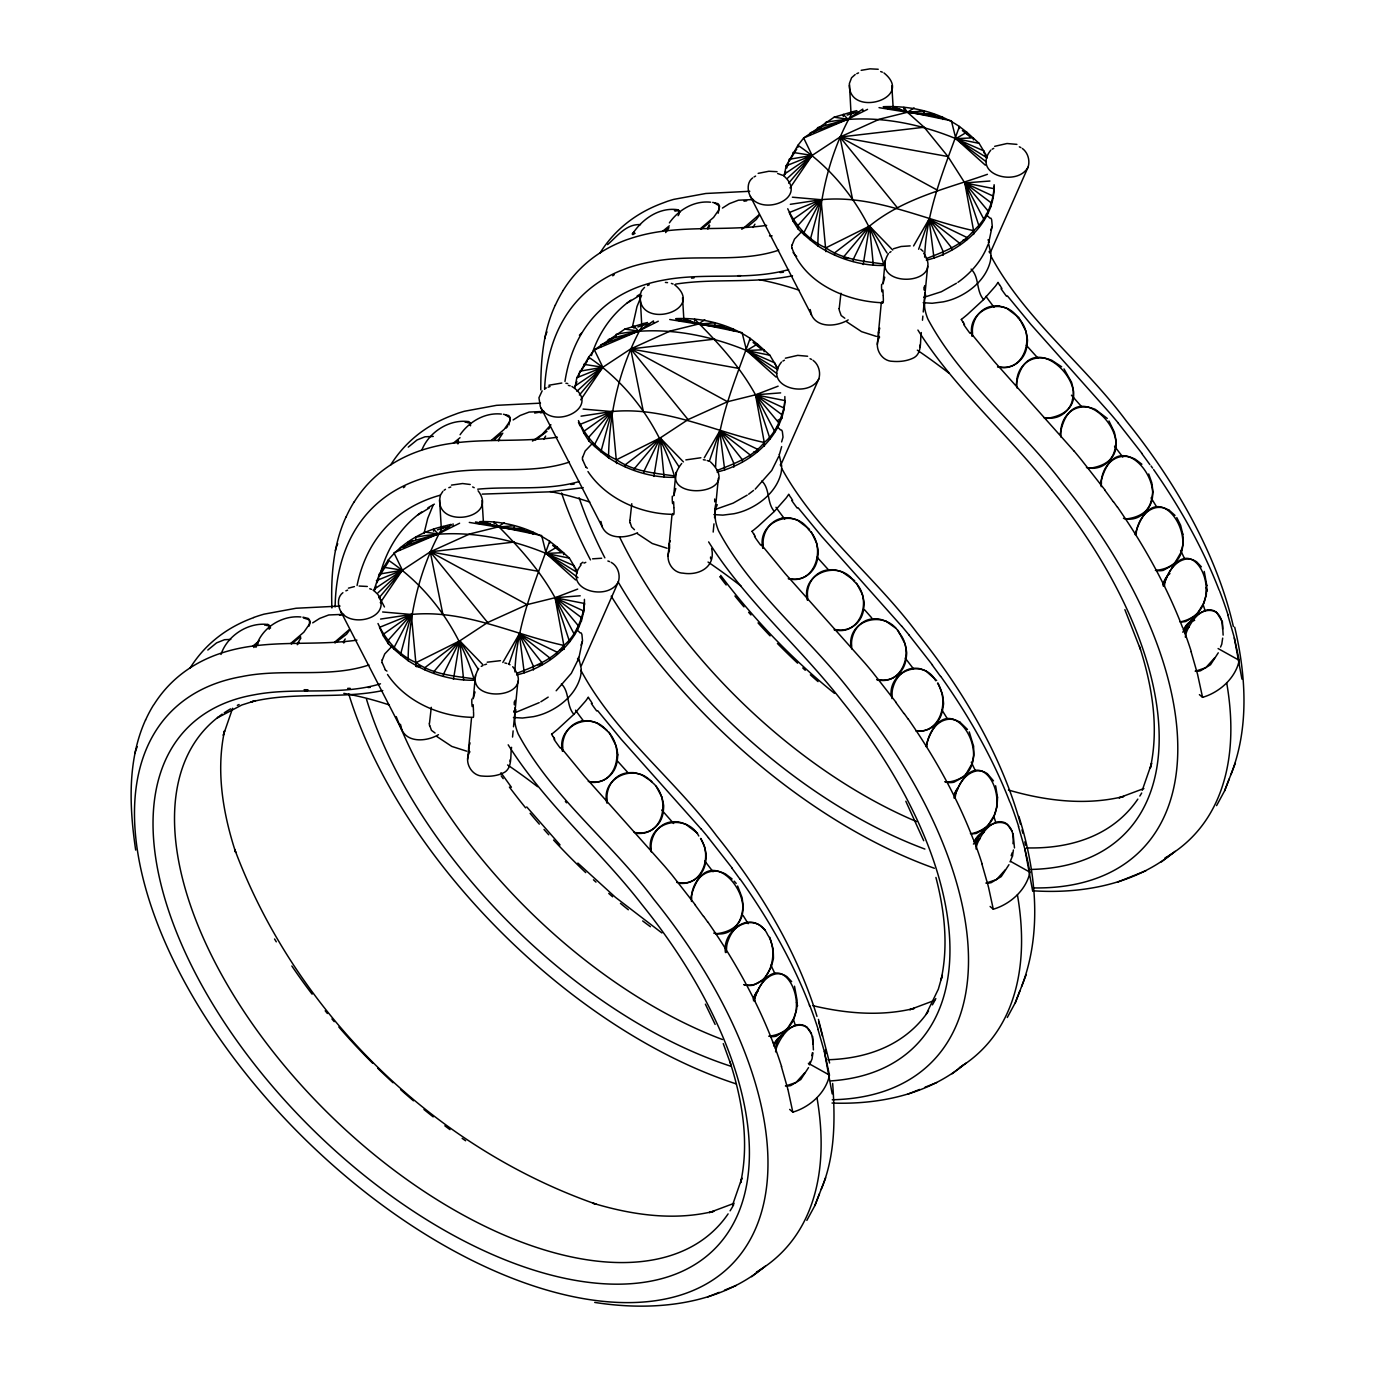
<?xml version="1.0" encoding="UTF-8"?>
<svg xmlns="http://www.w3.org/2000/svg" width="1375" height="1375" viewBox="0 0 1375 1375"><rect width="100%" height="100%" fill="white"/><g stroke="black" fill="none" stroke-linecap="round" stroke-linejoin="round"><path stroke-width="1.5" d="M515.109 707.661L514.68 712.834M715.55 504.745L715.172 509.781M924.842 292.892L924.464 297.928M540.788 389.83C540.719 361.195 543.022 331.478 555.277 305.147M997.511 797.294L995.62 785.778M1206.803 585.423L1204.225 571.433M441.255 527.519L439.605 499.933L440.395 495.172L442.87 491.339M511.569 747.312C510.039 755.683 512.961 769.038 502.769 773.197C496.53 775.964 489.483 776.703 482.711 776.084C471.144 775.947 463.547 761.303 469.872 751.816M478.672 668.439C457.583 704.859 540.048 700.545 512.72 666.703M641.712 324.603L640.114 295.333L641.472 290.881L644.531 287.358M711.631 548.522C715.825 567.153 698.964 575.781 683.169 573.169C672.1 572.945 664.778 559.848 669.487 550.172M681.708 463.478C650.77 502.339 747.553 497.647 710.445 461.88M850.987 112.75L849.406 83.463L851.589 77.739L855.198 74.525M921.302 332.544C919.772 340.897 922.694 354.252 912.502 358.411C906.262 361.178 899.216 361.917 892.444 361.316C880.877 361.161 873.28 346.517 879.605 337.03M888.405 253.653C867.505 288.664 946.98 287.048 923.622 253.103M1016.108 385.361C1028.603 310.131 1117.755 408.994 1046.031 418.481M451.052 524.373L443.128 526.453C420.252 566.259 409.028 612.889 408.117 658.659L408.134 660.688C427.316 673.286 450.845 680.659 473.945 680.247L473.928 678.82C459.886 631.245 429.55 587.864 388.197 560.106L379.38 574.08L374.395 589.067L374.413 591.095L377.936 594.516L384.467 606.959M647.539 322.506L643.586 323.538C620.692 363.344 609.469 409.973 608.558 455.744L608.592 457.772C627.756 470.37 651.286 477.744 674.386 477.331L674.369 475.905C660.327 428.33 629.991 384.948 588.655 357.191L576.83 377.712L574.853 388.18M856.831 110.636L852.861 111.667C829.984 151.473 818.761 198.103 817.85 243.873L817.867 245.902C837.048 258.5 860.578 265.891 883.678 265.478L883.661 264.034C869.619 216.459 839.283 173.078 797.93 145.32L786.122 165.842L784.145 176.327M650.375 849.183C647.298 821.27 686.366 812.522 698.792 836M850.816 646.267C847.756 618.355 886.806 609.606 899.233 633.084C914.667 650.358 902.739 686.383 876.717 679.68M1060.108 434.414C1074.202 358.359 1158.764 459.938 1088.502 468.411M631.778 503.714L629.939 520.334M473.258 698.741L475.458 675.331M467.62 759.223L471.505 718.111M512.548 737.052L513.133 730.881M513.511 726.773L517.911 681.192M668.061 556.308L671.945 515.195M675.916 472.416L673.698 495.825L675.761 488.538M713.178 532.073L713.969 523.858M877.353 344.438L881.238 303.342M885.191 260.562L882.991 283.972L884.744 277.2M922.47 320.22L922.866 316.095M923.244 311.988L927.644 266.423M714.553 517.688L718.352 478.277M431.286 707.317L429.498 723.25M1012.997 843.7C1016.383 810.03 979.309 820.806 975.941 845.677M514.92 671.945C516.244 626.072 534.48 583.688 549.673 541.286C529.306 527.777 504.247 520.798 479.738 521.606M715.602 466.933C717.028 421.781 735.281 380.136 750.131 338.37C728.578 323.898 701.92 317.556 676.036 318.605M924.653 257.177C925.977 211.303 944.212 168.919 959.406 126.5C937.286 111.53 909.82 105.566 883.248 106.7L951.38 120.794L955.866 138.669L985.325 165.172M473.309 698.053L475.011 691.969M516.605 674.953C551.048 666.823 585.698 637.381 584.409 599.345M717.045 472.037C751.438 463.908 786.087 434.552 784.85 396.55M926.338 260.184C960.18 252.106 994.28 223.713 994.142 186.433M840.933 293.236L839.231 308.481M424.789 669.763L424.772 667.734L459.766 640.87L487.627 622.514L527.089 604.639L555.07 597.73L584.409 603.47L583.43 612.906M625.247 466.847L625.212 464.819L660.206 437.955L688.067 419.598L727.547 401.723L755.511 394.814L784.85 400.555L783.87 409.991M581.092 632.861L581.642 633.892A21.57 14.025 -3.6 0 1 581.934 634.597L582.502 640.716L579.064 657.061M990.825 218.075L991.375 219.106A21.57 14.025 -3.6 0 1 991.667 219.828L992.234 225.947L988.797 242.292M690.68 898.545C708.555 821.373 782.255 926.939 715.481 933.831M891.12 695.63C888.766 670.811 923.433 657.731 935.67 680.745M1100.412 483.777C1118.287 406.605 1191.987 512.17 1125.214 519.062M145.544 719.933C127.222 760.409 129.353 807.245 135.678 850.077M345.984 517.017C332.922 545.273 330.894 577.311 331.891 607.956M382.319 659.931L384.742 653.916L392.184 646.113M582.759 457.016L585.183 451L592.625 443.214M792.052 245.145L794.475 239.147L801.917 231.344M813.398 1049.881L812.642 1036.372M1223.131 635.112L1222.375 621.603L1216.583 612.408M469.081 747.055L468.669 751.455L469.511 751.111M669.539 544.139L669.591 548.505M878.814 332.286L878.402 336.669L879.244 336.342M424.016 533.534L427.711 518.409L433.073 505.364M632.311 327.336L637.003 306.539L641.592 295.367M482.986 664.812L459.766 640.87L453.458 679.319M683.427 461.897L660.206 437.955L653.898 476.42M987.422 174.316C946.877 188.667 903.719 198.052 869.498 226.102L863.191 264.55M582.381 641.42L581.023 645.133M992.114 226.634L990.756 230.347M811.783 1055.656L812.436 1052.683M469.477 745.061L470.027 742.844M669.934 542.145L670.278 540.684M879.209 330.275L879.759 328.075M925.822 746.505C948.441 668.972 1008.373 776.359 946.103 782.306M1135.114 534.652C1157.733 457.119 1217.666 564.506 1155.395 570.436M1072.517 399.712C1070.678 408.444 1063.58 415.869 1054.762 417.691A24.2 18.958 -51.6 0 1 1046.805 417.966A24.2 21.656 -35.6 0 1 1043.848 417.639M821.184 1189.392C835.295 1156.1 835.244 1118.906 832.648 1083.448M1021.625 986.477C1042.559 932.198 1035.977 870.891 1018.892 816.475M1230.917 774.606C1249.325 727.908 1246.059 675.177 1234.681 627.155M741.503 915.561C739.252 924.017 732.6 931.769 723.748 933.539A24.2 15.847 -44.3 0 1 716.478 933.608M494.227 524.133L494.192 522.105C517.017 544.895 539.309 569.044 555.07 597.73L583.413 610.861C580.061 623.837 574.458 636.745 563.853 645.408C513.098 634.459 464.63 609.211 411.331 614.47L400.778 653.538L400.795 654.964L408.134 660.688M694.667 321.217L694.65 319.189C717.475 341.98 739.75 366.128 755.511 394.814L783.853 407.945C780.519 420.922 774.898 433.83 764.294 442.492C713.539 431.544 665.07 406.295 611.789 411.555L601.219 450.622L601.236 452.048L608.592 457.772M994.125 184.697C993.902 201.816 986.648 219.33 973.586 230.639C922.831 219.673 874.363 194.442 821.064 199.702L810.511 238.752L810.528 240.195L817.867 245.902M779.505 454.145L781.653 446.617M374.911 589.428L375.925 586.094M575.867 384.845L576.864 381.511M784.644 174.659L785.658 171.325M581.333 665.723L618.372 581.831C620.589 574.819 617.822 565.984 611.17 562.358M780.931 464.716L818.812 378.916C820.875 372.419 818.641 364.427 813.055 360.336M990.223 252.863L1028.105 167.062C1030.167 160.548 1027.933 152.556 1022.347 148.483M498.162 440.206L502.82 433.142M707.455 228.336L709.294 224.916M220.98 654.466C227.098 635.731 248.239 621.912 268.022 624.525L269.002 625.092A24.2 4.091 3.9 0 1 269.517 626.708M422.022 449.642C429.12 432.077 449.247 418.997 468.48 421.609L469.442 422.177A24.2 4.091 3.9 0 1 469.958 423.792M753.483 1000.845C781.395 923.845 825.842 1030.442 768.728 1036.217M953.923 797.93C980.392 723.233 1025.733 821.855 971.558 833.628M1163.216 586.059C1189.684 511.362 1235.025 610.002 1180.85 621.758M309.083 626.072L310.269 622.308L309.341 619.85L303.428 617.891M508.905 425.064L510.314 417.966L505.45 414.923M718.197 213.211L719.606 206.113L714.742 203.053M809.153 1064.577L810.133 1061.637M793.77 1018.291L786.448 1030.288L776.016 1036.269A24.2 10.381 -35.4 0 1 769.983 1036.441M1203.503 603.522L1196.181 615.502L1185.748 621.483A24.2 10.381 -35.4 0 1 1179.716 621.655M255.939 647.367C260.975 628.272 281.394 615.089 300.919 616.98M343.286 642.245L345.211 638.98M543.727 439.347L545.652 436.064M665.672 232.598L668.989 227.666M753.019 227.477L754.944 224.194M508.922 664.039L519.303 633.944L557.288 652.283L557.322 654.328M709.363 461.123L719.744 431.028L757.745 449.367L757.763 451.412L753.552 452.134M918.655 249.253L929.036 219.158L967.02 237.514L967.055 239.542L962.844 240.264M377.025 582.759L378.812 577.775M578.652 376.527L579.837 371.181L602.834 367.28L630.695 348.923L670.175 331.048L698.139 324.139L714.742 322.816L714.759 324.844M786.758 167.991L788.545 163.006M1011.175 855.645L1012.223 852.741M716.409 506.877L717.252 504.677M808.534 1067.602L800.783 1079.513L790.78 1085.562A24.2 7.391 -31.1 0 1 785.417 1085.958M1008.975 864.686L1001.223 876.597L991.22 882.647A24.2 7.391 -31.1 0 1 985.858 883.042M1218.267 652.816L1210.516 664.744L1200.513 670.777A24.2 7.391 -31.1 0 1 1195.15 671.172M806.85 1220.398L814.877 1205.583L819.431 1193.809M1007.291 1017.483L1015.317 1002.684L1019.872 990.894M1216.583 805.63L1224.609 790.814L1229.164 779.023M814.877 1205.583L825.653 1177.808M1015.317 1002.684L1026.111 974.892M1224.609 790.814L1235.386 763.022M232.616 708.28L223.283 735.367L224.555 730.778C215.823 771.323 223.008 813.433 235.658 852.345L234.661 849.269C295.35 1011.794 432.197 1146.802 596.045 1204.173L592.917 1203.194C631.847 1214.933 673.887 1221.12 713.917 1211.272L709.328 1212.595L734.13 1203.297M775.483 1048.592C778.577 1026.214 812.763 1011.759 812.848 1043.866M1185.216 633.806C1188.309 611.428 1222.495 596.973 1222.581 629.097M732.514 1205.102L741.916 1178.048L740.644 1182.655C749.461 1142.161 742.345 1100.086 729.764 1061.191M1142.247 790.316L1151.648 763.262L1150.377 767.869C1159.194 727.392 1152.078 685.3 1139.497 646.405M709.706 225.655L707.867 229.058M578.222 659.484L571.312 673.337L556.17 690.766M778.663 456.569L771.753 470.422L755.184 489.173M987.955 244.698C982.231 260.012 971.162 272.938 957.928 282.339M457.909 443.919L458.786 441.908M618.372 581.831C607.595 602.267 561.55 589.394 581.041 564.936M818.812 378.916C808.036 399.352 762.008 386.478 781.498 362.037M1028.105 167.062C1017.328 187.481 971.3 174.608 990.773 150.167M478.448 669.505L459.766 640.87L443.506 674.214L443.523 676.242M678.889 466.606L660.206 437.955L643.947 471.298L643.981 473.327M892.719 250.027L869.498 226.102L853.239 259.428L853.256 261.456M781.636 441.925L783.011 437.113L782.375 431.681A21.57 14.025 -3.6 0 0 782.1 430.977L781.55 429.945M382.645 611.978L411.331 614.47L394.178 647.316L394.213 649.344L400.795 654.964M583.086 409.062L611.789 411.555L594.636 444.4L594.653 446.428L601.236 452.048M792.378 197.209L821.064 199.702L803.911 232.547L803.945 234.575L810.528 240.195M437.405 529.873L443.145 527.897L443.128 526.453C421.919 531.128 401.913 543.331 388.197 560.106L388.231 562.134L379.414 576.125L379.38 574.08L402.394 570.195L430.255 551.839L469.717 533.964L497.698 527.055L514.302 525.731L514.319 527.759M580.834 371.336L587.452 360.852M796.744 148.981L789.147 161.339L789.112 159.311L812.127 155.427L839.988 137.053L879.45 119.178L907.431 112.269L924.034 110.945L924.052 112.991M926.234 1014.097L938.334 989.175L942.356 975.133L941.084 979.739C948.527 945.897 944.573 910.68 935.928 877.456M502.82 662.492L519.303 633.944L549.983 658.075L550 659.519M704.292 457.789L719.744 431.028L750.423 455.159L750.441 456.603M913.584 245.936L929.036 219.158L959.716 243.306L959.733 244.733M190.059 668.095L190.386 667.562A412.861 220.447 44.6 0 1 253.705 617.598M390.517 465.18L390.844 464.647A412.861 220.447 44.6 0 1 454.145 414.683L458.013 413.222A407.997 217.989 44.7 0 1 464.475 411.245L496.547 405.333L540.495 403.15M563.183 290.383L563.509 289.85A412.861 220.464 44.7 0 1 626.708 239.748L630.678 238.425A407.997 217.8 44.6 0 1 637.158 236.448C679.336 224.366 723.731 231.55 766.648 225.363M599.792 253.309L600.136 252.794A412.861 220.447 44.6 0 1 663.438 202.812L667.305 201.352A407.997 217.989 44.7 0 1 673.767 199.375L705.839 193.48L749.788 191.297M354.217 501.72L353.891 502.253A413.806 220.877 44.8 0 0 346.053 517.069M804.925 1072.62L796.073 1082.486L786.242 1085.82M1005.383 869.722L996.514 879.57L986.683 882.905M1214.658 657.852L1205.806 667.7L1195.975 671.052M550.945 424.789L542.369 434.139L535.03 439.347A24.2 21.639 -27.5 0 1 532.452 441.066M380.273 602.714L402.394 570.195L393.938 552.784L438.161 533.981L459.611 523.222M580.714 399.798L602.834 367.28L594.378 349.869L624.869 329.089L643.586 323.538L643.586 324.981L637.845 326.958M790.006 187.928L812.127 155.427L803.67 137.998L834.144 117.219L852.861 111.667L852.878 113.111L847.138 115.105M470.525 425.803L470.405 423.242L467.002 422.555M632.534 233.939C642.091 219.072 659.364 206.989 677.755 209.739L678.734 210.323A24.2 4.091 3.9 0 1 679.25 211.922A24.2 9.986 3.7 0 1 678.081 215.686M298.134 643.844L299.114 642.503M498.575 440.928L499.555 439.587M349.559 630.128L346.534 634.27L335.019 642.984M548.539 429.172L550.017 427.212M759.292 215.342L756.284 219.484L747.484 226.823M300.919 638L297.722 643.122A24.2 1.942 -67.6 0 0 297.292 644.72M460.092 434.741C469.305 421.575 484.945 412.311 501.359 414.064M669.384 222.87C678.58 209.722 694.238 200.441 710.652 202.211M343.75 642.984L344.798 641.712M463.616 679.869L459.766 640.87L433.933 671.602L433.933 673.045M664.073 476.953L660.206 437.955L634.373 468.686L634.391 470.13M887.013 252.948L869.498 226.102L843.666 256.833L843.683 258.259L847.722 257.727M506.223 428.072L507.616 426.422M378.933 597.936L402.394 570.195L383.333 567.222L383.35 568.666M579.373 395.02L602.834 367.28L583.773 364.306L583.791 365.75M788.666 183.167L812.127 155.427L793.066 152.453L793.083 153.88M542.145 390.861L538.948 397.753L540.341 406.708L602.25 526.9C608.162 540.152 626.708 538.106 637.502 532.727M420.337 666.531L416.178 666.445L411.331 614.47L388.403 640.062L388.438 643.878L394.213 649.344M616.619 463.53L611.789 411.555L588.844 437.147L588.878 440.962L594.653 446.428M825.911 251.659L821.064 199.702L798.136 225.294L798.17 229.092L803.945 234.575M632.191 233.991L633.944 232.031M253.756 647.505L257.95 643.173M349.267 629.612L334.589 642.263M759 214.827L744.322 227.477A24.2 21.639 -27.5 0 1 741.744 229.213M256.592 645.459L257.864 644.102M457.033 442.561L458.322 441.186M789.663 1109.402L792.825 1112.134A56.753 45.65 13.5 0 0 801.436 1108.783C813.003 1103.059 823.006 1093.469 827.716 1081.3A56.203 45.22 13.5 0 0 829.434 1075.078L824.605 1052.614M990.103 906.486L993.283 909.219A56.753 45.65 13.5 0 0 1001.894 905.867C1013.444 900.161 1023.447 890.553 1028.156 878.402A56.203 45.22 13.5 0 0 1029.875 872.163L1028.277 863.827M1199.395 694.633L1202.558 697.348A56.753 45.65 13.5 0 0 1211.169 694.014C1222.736 688.291 1232.739 678.683 1237.448 666.531A56.203 45.22 13.5 0 0 1239.167 660.292L1234.337 637.845M577.689 589.084L555.07 597.73L563.853 645.408C551.994 660.241 533.586 666.652 516.587 673.406M778.13 386.169L755.511 394.814L764.294 442.492C752.434 457.325 734.044 463.753 717.028 470.491M903.959 109.364L903.925 107.336L907.431 112.269L924.172 127.239L947.942 156.527L964.803 182.944L973.586 230.639C961.727 245.455 943.319 251.883 926.32 258.62M551.667 734.181A57.75 12.788 -37.1 0 0 557.786 729.18L573.856 714.364L585.664 700.958A57.75 12.788 -37.1 0 0 588.294 697.125A84.528 46.595 44.1 0 0 589.703 699.583L590.477 700.545A98.45 53.333 44.4 0 0 592.178 703.312M752.125 531.266A57.75 12.788 -37.1 0 0 758.227 526.264L774.314 511.448L786.122 498.042A57.75 12.788 -37.1 0 0 788.734 494.209A84.528 46.595 44.1 0 0 790.144 496.667L790.917 497.63A98.45 53.333 44.4 0 0 792.636 500.397M961.4 319.413A57.75 12.788 -37.1 0 0 967.519 314.411L983.589 299.578L995.397 286.189A57.75 12.788 -37.1 0 0 998.027 282.339A84.528 46.595 44.1 0 0 999.436 284.814M259.566 640.63L252.742 646.181M460.006 437.714L453.183 443.266M669.298 225.844L662.475 231.395M579.391 335.225L581.436 333.163M494.502 439.656L501.05 433.744M665.569 230.45L667.683 228.387M456.277 442.32L458.391 440.258M607.63 244.595C617.169 236.294 626.416 223.644 640.492 224.658M787.703 178.028L812.127 155.427L786.122 165.842M576.898 391.308L602.834 367.28L576.83 377.712M377.97 592.814L402.394 570.195L376.389 580.611M700.614 228.525L713.573 217.422L718.369 210.564A24.2 11.619 11.1 0 0 719.125 206.164A24.2 5.912 9.6 0 0 717.991 203.689L712.697 202.383M491.322 440.395L504.281 429.275L509.077 422.417A24.2 11.619 11.1 0 0 509.85 418.017A24.2 5.912 9.6 0 0 508.698 415.542L503.405 414.253M290.881 643.311L303.841 632.191L308.636 625.333A24.2 11.619 11.1 0 0 309.392 620.933A24.2 5.912 9.6 0 0 308.258 618.458L302.964 617.169M752.641 177.925C746.866 182.205 747.364 190.644 750.372 196.436L811.542 315.047C817.781 328.642 837.478 326.459 848.186 319.894M342.908 592.694C337.133 596.991 337.631 605.43 340.639 611.222L401.809 729.816C408.048 743.428 427.745 741.228 438.453 734.68M580.353 564.18L582.88 562.203M408.255 447.116L417.037 439.966L424.978 436.786L433.28 436.425M207.814 650.031L216.597 642.864L224.537 639.702L230.759 639.427M710.342 221.873L701.078 229.247M300.609 636.659L291.345 644.033M1182.706 632.173L1189.272 626.897M973.414 844.044L979.98 838.767M813.192 132.584L822.37 126.311M603.9 344.438L613.078 338.181M403.442 547.353L412.638 541.097M222.148 714.089L217.388 717.853L241.811 704.997L255.63 700.614L251.023 701.938C294.216 691.127 339.384 699.634 382.766 690.559M1032.848 890.777C1081.627 894.025 1133.584 884.623 1172.445 853.359M832.03 1103.042C878.092 1104.744 926.733 1094.895 963.153 1065.23M594.705 1302.417C651.956 1311.389 716.1 1305.734 762.712 1268.145M1161.377 861.936L1175.109 851.348M952.102 1073.806L965.834 1063.219M751.644 1276.705L765.377 1266.134M873.348 265.083L869.498 226.102L834.505 252.948L834.522 254.994M748.636 494.192L753.552 490.428M546.992 431.355L535.459 440.069M790.316 204.308L821.064 199.702L793.237 219.381L793.255 221.409L798.17 229.092M581.041 416.161L611.789 411.555L583.945 431.252L583.98 433.28L588.878 440.962M380.583 619.077L411.331 614.47L383.505 634.167L383.522 636.195L388.438 643.878M444.073 490.273L445.466 489.311M889.608 252.588L891 251.625M797.964 147.348L797.93 145.32L803.67 137.998L847.894 119.213L862.778 109.089L862.795 111.117M588.672 359.219L588.655 357.191L594.378 349.869L638.602 331.083L653.486 320.942L653.503 322.97M400.52 549.673L400.503 547.645L438.161 533.981L451.395 524.992M784.128 174.298L812.127 155.427M574.836 386.152L602.834 367.28M374.395 589.067L402.394 570.195M879.02 107.645L907.431 112.269L914.1 107.903M669.728 319.498L698.139 324.139L704.808 319.773M469.288 522.414L497.698 527.055L504.367 522.672M722.425 208.072L729.42 203.638L738.444 200.2L753.414 199.547M513.15 419.942L520.145 415.491L529.152 412.07L544.122 411.417L534.686 413.05M312.692 622.858L319.688 618.406L328.711 614.969L343.681 614.333M956.45 283.267L941.359 291.741L923.88 297.361M747.175 495.137L733.15 503.13L714.759 509.627M540.839 701.8L548.195 697.108M627.12 303.067L638.773 295.986M417.828 514.938L429.481 507.856M632.792 234.661L635.112 233.286M825.567 124.455L825.55 122.427C869.378 113.816 914.959 121.859 955.866 138.669L966.763 132.206L979.12 143.344L987.027 156.544M616.292 336.325L616.258 334.297C660.086 325.669 705.667 333.73 746.573 350.539L757.47 344.077L769.828 355.214L777.734 368.414M415.834 539.241L415.817 537.212C459.645 528.584 505.227 536.645 546.133 553.455L557.03 546.992L569.387 558.13L577.277 571.312M754.033 176.945L755.614 176.086M544.741 388.816L546.322 387.939M992.166 149.205L993.747 148.328M782.873 361.058L784.455 360.198M481.25 666.394L482.831 665.534M539.206 702.642L514.525 712.903L513.683 710.961M810.253 134.905L810.236 132.877L847.894 119.213L867.556 109.347M600.978 346.758L600.944 344.73L638.602 331.083L658.281 321.2M787.737 208.742C795.42 225.431 808.741 240.505 825.859 247.844L869.498 226.102M578.445 420.613C586.128 437.284 599.448 452.358 616.584 459.714L660.206 437.955M378.005 623.528C385.688 640.2 399.008 655.273 416.127 662.63L459.766 640.87M778.68 250.198C737.842 263.811 693.464 253.172 651.595 261.817A393.594 210.203 44.6 0 0 544.586 389.28M569.405 462.069C528.55 475.647 484.172 465.025 442.303 473.67A393.594 210.203 44.6 0 0 335.122 606.925M368.947 664.984C328.109 678.545 283.714 667.923 241.863 676.586A393.594 210.203 44.6 0 0 224.813 1045.859A393.594 210.203 44.6 0 0 683.822 1294.03A393.594 210.203 44.6 0 0 653.778 899.319C611.325 842.136 551.994 797.173 518.134 733.837A53.041 28.325 44.6 0 1 514.852 721.875L514.748 714.845A12.22 4.348 -65.8 0 1 515.969 709.792M1143.862 788.528L1119.061 797.809L1123.65 796.486C1085.631 805.802 1045.602 800.852 1008.442 790.023M934.57 1000.381L909.769 1009.68L914.358 1008.356C880.945 1016.641 845.831 1013.512 812.659 1005.623M856.78 73.666L858.55 72.892M647.488 285.519L649.258 284.762M994.658 146.334L1007.016 143.516L1016.916 144.375M893.492 248.755L901.123 246.486L910.181 245.884M785.366 358.205L797.723 355.369L807.623 356.245M345.864 590.855L347.634 590.098M584.014 563.114L585.784 562.341M777.975 420.148L781.877 418.481L781.842 414.666L755.511 394.814L780.639 392.872M821.064 199.702L789.25 212.575L793.255 221.409M611.789 411.555L579.975 424.428L583.98 433.28M411.331 614.47L379.517 627.344L383.522 636.195M1117.394 882.2L1145.994 870.684M908.102 1094.07L919.634 1089.447M924.98 1087.247L936.719 1082.538M707.661 1296.969L719.177 1292.362M724.539 1290.162L736.261 1285.453M380.48 683.805C339.556 696.214 295.797 686.692 254.1 694.839A370.511 197.863 44.6 0 0 238.098 1042.491A370.511 197.863 44.6 0 0 670.192 1276.086A370.511 197.863 44.6 0 0 641.902 904.527C599.38 849.647 545.205 803.945 508.183 744.82M253.619 617.495L257.572 616.138A407.997 217.989 44.7 0 1 264.034 614.161L296.106 608.248L340.038 606.066M788.631 269.62C748.052 281.016 705.031 272.181 663.833 280.07A370.511 197.863 44.6 0 0 564.97 381.442M579.339 481.491C546.408 491.202 511.5 485.942 477.727 489.191M758.158 173.37L768.866 171.256L777.047 171.703M548.883 385.241L561.825 383.041M548.092 387.183L550.034 386.512M448.817 487.678L450.777 487.008M685.85 459.903L700.889 457.755M348.425 588.156L354.423 586.592M484.602 664.761L486.561 664.108M674.97 211.114L677.566 210.684L680.023 212.128M677.755 209.739L674.438 210.409M468.48 421.609L465.145 422.262M268.022 624.525L264.705 625.178M1008.648 366.833C1017.483 365.062 1024.444 357.517 1026.403 348.872A24.2 8.628 -89.7 0 0 1027.503 340.072A24.2 6.995 75.5 0 0 1025.905 331.169L1018.841 317.488L1006.964 308.498A24.2 9.591 30.7 0 0 999.161 306.075M843.305 116.428L843.288 114.4L847.894 119.213L817.558 127.669L817.575 129.095M634.03 328.298L634.013 326.253L638.602 331.083L608.266 339.522L608.283 340.966M433.572 531.197L433.555 529.169L438.161 533.981L407.825 542.438L407.842 543.881M861.163 70.331L870.048 68.836L878.23 69.266M451.43 485.117L462.55 483.536L470.216 484.481M487.214 662.2L500.448 660.67M781.722 518.306C772.819 520.042 766.081 527.673 763.967 536.267A24.2 21.931 -25.4 0 0 763.245 544.878M581.264 721.222C572.378 722.941 565.641 730.589 563.527 739.183A24.2 21.931 -25.4 0 0 562.788 747.794A24.2 23.598 -51.5 0 0 562.805 750.888M559.78 650.152L563.887 649.223L563.853 645.408M852.878 113.111L858.825 111.908M643.586 324.981L649.533 323.778M443.145 527.897L449.092 526.694M339.47 615.209L341.722 614.78M557.356 437.216C514.439 443.403 470.061 436.219 427.866 448.319A407.997 217.8 44.6 0 0 421.386 450.278L417.45 451.653A412.861 220.464 44.7 0 0 354.303 501.789M356.916 640.131C313.998 646.302 269.603 639.152 227.425 651.234A407.997 217.8 44.6 0 0 220.945 653.194L217.009 654.569A412.861 220.464 44.7 0 0 153.862 704.705L153.484 705.1A413.806 220.877 44.8 0 0 145.595 719.984M792.498 275.773C754.067 283.869 714.398 278.025 675.709 284.109M583.206 487.644L549.914 491.838L482.247 494.106M559.677 649.945L563.887 649.223M590.322 782.237C618.458 785.572 625.127 745.662 606.409 730.314C590.597 710.136 556.445 725.948 562.358 751.111M592.556 558.834L601.631 558.25M743.978 201.197L746.711 200.819M852.637 199.667L839.988 137.053L924.172 127.239M691.539 278.163L694.048 277.87M643.345 411.538L630.695 348.923L714.897 339.109M442.905 614.453L430.255 551.839L514.439 542.025M783.406 272.267L780.072 272.559M574.114 484.137L570.797 484.43M540.22 412.809L542.575 412.603M370.339 687.345L368.019 687.517M979.344 227.081L964.803 182.944L989.931 181.019M569.611 641.867L555.07 597.73L580.198 595.788M986.012 161.631L955.866 138.669L973.345 137.844L973.363 139.872M675.984 319.034L742.087 332.647L746.573 350.539L764.053 349.697L764.087 351.742M475.527 521.933L541.647 535.562L546.133 553.455L563.613 552.612L563.63 554.658M416.178 666.445L420.406 666.256M304.82 691.109L307.433 691.006M359.133 586.042L367.314 586.472M887.408 108.591L899.817 108.969M678.133 320.444L690.542 320.822M477.675 523.359L490.084 523.738M350.144 688.325L347.634 688.377M769.519 235.933L772.114 235.881M537.848 664.847L542.008 664.761L541.973 662.733L519.303 633.944L524.253 672.788M737.894 275.688L740.506 275.653M266.561 625.47L269.534 625.797L270.548 628.031M636.298 833.267C664.641 836.619 671.344 796.572 651.492 781.842C635.302 762.523 600.548 777.425 606.856 802.983M678.769 883.197C702.488 886.531 712.645 855.594 700.528 838.578M893.63 108.367L893.612 106.923L907.431 112.269L933.608 114.142L933.625 115.569L939.125 117.906M684.338 320.22L684.32 318.794L698.139 324.139L724.333 325.995L724.333 327.439L729.833 329.759M483.897 523.136L483.88 521.709L497.698 527.055L523.875 528.911L523.892 530.355L529.392 532.675M915.922 730.933C940.723 734.078 949.558 700.494 937.527 683.22M883.214 295.952C883.214 298.203 883.678 300.558 883.025 302.758C847.309 301.727 804.891 283.8 791.914 247.913M673.939 508.097C673.973 510.159 674.266 512.273 673.853 514.319C641.747 514.405 606.513 499.297 587.967 471.556M473.516 711.545C473.533 713.47 473.825 715.447 473.378 717.337C441.083 717.08 406.123 702.298 387.527 674.472M665.414 282.442L667.545 282.631M883.661 264.034C863.878 261.284 842.755 259.703 825.859 247.844M674.369 475.905C654.586 473.155 633.48 471.573 616.584 459.714M473.928 678.82C454.145 676.07 433.022 674.489 416.127 662.63M907.431 112.269L942.752 117.425L942.786 119.453M834.144 117.219L847.894 119.213M698.139 324.139L733.477 329.295L733.494 331.323M624.869 329.089L638.602 331.083M497.698 527.055L533.019 532.211L533.053 534.239M424.411 531.987L438.161 533.981M565.916 383.247L567.755 383.556M703.33 459.714L705.323 460.041M897.359 207.728L839.988 137.053L947.942 156.527M688.067 419.598L630.695 348.923L738.65 368.38M487.627 622.514L430.255 551.839L538.209 571.295M984.225 219.948L964.803 182.944L994.142 188.702L994.159 190.128M986.236 157.3L955.866 138.669L979.12 143.344M776.033 377.042L746.573 350.539L769.828 355.214M575.592 579.958L546.133 553.455L569.387 558.13M834.144 629.784C861.764 636.711 873.194 597.145 853.927 581.247C839.18 559.161 800.611 572.859 807.314 600.067M876.425 336.411L861.558 331.65L846.725 321.819M667.133 548.264L652.283 543.52L637.433 533.689M466.692 751.18L451.825 746.436L436.992 736.605M997.545 366.867C1025.045 373.794 1036.097 334.245 1017.998 317.917C1003.767 294.92 965.766 309.495 972.091 336.342M788.27 578.72C815.753 585.647 826.822 546.116 808.706 529.77C794.475 506.791 756.491 521.348 762.798 548.212M777.631 173.508L782.77 175.347M568.356 385.378L570.195 385.842M504.866 662.956L506.722 663.438M927.884 114.022L933.625 115.569M718.592 325.875L724.333 327.439M518.152 528.791L523.892 530.355M743.652 984.638C769.587 990.275 780.089 952.669 767.663 934.777C755.872 908.944 721.531 928.778 725.45 952.514M844.8 318.227L841.191 315.562L839.489 310.836A34.77 20.969 -54.6 0 1 839.008 308.619M435.067 733.013L431.458 730.348L429.756 725.622M882.561 302.947L881.925 301.692M673.269 514.817L672.633 513.545M880.67 71.552L882.372 72.17M671.378 283.422L673.08 284.023M707.163 460.522L708.881 461.123M607.888 561L609.606 561.619M369.755 588.758L371.456 589.359M955.866 138.669L984.019 150.992L984.053 153.02M776.72 373.502L746.573 350.539L774.744 362.863L777.752 369.995M577.964 577.689L546.133 553.455L574.286 565.778L574.32 567.806M886.119 621.328L895.744 628.152M685.678 824.244L697.555 833.233M597.231 723.267L606.856 730.091M988.161 213.108L988.144 211.062L964.803 182.944L993.145 196.092L993.163 198.12M1019.339 146.833L1020.903 147.589M810.047 358.703L811.628 359.459M571.914 386.461C602.508 406.141 554.95 430.512 541.08 408.306M472.639 486.939L474.203 487.695M508.423 664.039L510.005 664.795M925.942 671.052L936.667 680.522M923.175 302.706L932.147 303.273L943.216 301.864A55 40.855 -0.8 0 0 953.562 298.908C970.045 292.445 985.634 279.503 990.206 261.8A55 40.855 -0.8 0 0 990.894 253.602L988.35 242.584M713.883 514.577L722.855 515.127L733.941 513.734A55 40.855 -0.8 0 0 744.27 510.761C760.77 504.298 776.342 491.356 780.931 473.67A55 40.855 -0.8 0 0 781.619 465.472L779.058 454.437M634.459 529.719L631.589 526.917L630.214 522.706M513.442 717.492L522.414 718.042L533.483 716.65A55 40.855 -0.8 0 0 543.83 713.677C560.312 707.214 575.902 694.272 580.473 676.586A55 40.855 -0.8 0 0 581.161 668.388L578.617 657.353M839.988 137.053L936.822 189.853M630.695 348.923L727.547 401.723M430.255 551.839L527.089 604.639M1218.095 648.536L1239.167 660.292M1010.556 861.369L1029.875 872.163M808.362 1063.305L829.434 1075.078M746.573 350.539L776.944 369.153M546.133 553.455L576.503 572.069M883.936 72.909C915.578 98.467 849.372 118.233 849.338 85.147M674.661 284.78C706.303 310.337 640.08 330.086 640.045 297.017M373.037 590.116L374.464 591.009M1169.283 510.314L1175.023 515.419M959.991 722.184L967.484 729.472M661.891 932.955L615.398 897.273L577.878 863.088M986.477 213.778L987.473 214.5M576.744 628.564L577.741 629.286M962.38 130.573L970.733 137.38M753.088 342.444L761.441 349.25M552.647 545.359L561 552.166M964.803 182.944L991.134 202.795L991.169 206.611M574.492 634.734L555.07 597.73L581.402 617.581L581.436 621.38M920.7 249.15L923.072 251.281M784.197 176.223C808.569 198.602 762.523 216.373 750.372 196.436M834.505 693.378C791.88 658.952 753.723 619.094 720.689 575.386M1061.637 366.781L1051.617 360.198A24.2 9.213 27.1 0 0 1043.522 357.913A24.2 11.963 12.9 0 0 1035.186 358.394C1026.334 360.181 1019.425 367.692 1017.448 376.372A24.2 21.295 -29.8 0 0 1016.881 384.845A24.2 23.238 -52.2 0 0 1017.002 387.922M651.905 781.567L641.884 774.984A24.2 9.213 27.1 0 0 633.789 772.698M806.85 1027.177L811.577 1034.017M854.7 580.731L842.325 572.069A24.2 9.213 27.1 0 0 834.23 569.783A24.2 11.963 12.9 0 0 825.894 570.264C817.042 572.052 810.15 579.562 808.156 588.242A24.2 21.295 -29.8 0 0 807.606 596.716A24.2 23.238 -52.2 0 0 807.709 599.792M795.094 254.994L793.117 252.553M585.802 466.864L582.622 459.766M385.361 669.78L382.181 662.681M1141.869 464.217L1135.234 459.198A24.2 10.072 38.4 0 0 1128.05 456.603M732.136 879.003L725.502 873.967A24.2 10.072 38.4 0 0 718.317 871.389A24.2 13.613 25.7 0 0 710.548 871.544C701.645 873.331 695.269 881.1 692.811 889.522A24.2 22.945 -13.1 0 0 691.677 898.322A24.2 24.08 -51.7 0 0 691.47 901.45M1107.287 418.447L1095.411 409.458A24.2 9.591 30.7 0 0 1087.591 407.052M809.566 529.358L797.689 520.352A24.2 9.591 30.7 0 0 789.869 517.945A24.2 12.598 16.9 0 0 781.705 518.289M560.055 844.92L526.745 806.919M1037.867 358.084L1026.3 345.262M828.592 569.955L817.008 557.116M628.134 772.87L616.567 760.031M1071.452 395.209L1081.008 406.02M661.719 809.995L673.63 823.487M565.366 801.453L566.569 802.811M971.128 269.122C979.619 277.32 975.855 290.623 983.589 299.578M761.853 480.992C770.327 489.191 766.562 502.477 774.314 511.448M561.395 683.891C569.886 692.106 566.122 705.392 573.856 714.364M864.583 609.778L871.733 617.891M734.181 881.134L736.209 883.42M765.291 930.205L759.55 925.1A24.2 10.175 46.9 0 0 753.156 922.47A24.2 14.248 36 0 0 745.92 922.522C737.069 924.481 731.07 932.336 728.183 940.5A24.2 23.581 11.4 0 0 726.516 949.403A24.2 24.183 -32.3 0 0 726.052 952.514M1074.253 451.309L994.314 361.573L970.767 332.973M901.57 626.106L821.648 536.37L798.102 507.77M701.13 829.022L621.208 739.286L597.661 710.686M770.069 438.952L755.511 394.814L778.852 422.933L778.886 424.961M555.07 597.73L578.411 625.848L578.428 627.877M1118.116 422.967L1141.8 453.2M908.841 634.82L932.508 665.053M708.383 837.736L732.067 867.969M1051.686 489.723C1009.095 434.878 954.955 389.142 917.916 330.052M933.986 258.019L929.036 219.158L951.706 247.947L951.741 249.992M724.711 469.889L719.744 431.028L742.431 459.817L742.448 461.845M1114.523 446.239L1122.773 456.998M905.248 658.109L913.481 668.852M704.791 861.025L713.041 871.767M994.005 307.175L990 301.898A147.366 78.702 44.6 0 1 985.961 296.347M784.73 519.045L780.708 513.769A147.366 78.702 44.6 0 1 775.981 507.255M478.088 490.789C499.142 518.237 438.539 529.238 439.605 499.933M583.602 721.084L580.267 716.684A147.366 78.702 44.6 0 1 575.541 710.17M1007.394 295.9L1030.941 324.5L1110.863 414.236A529.117 281.823 44.7 0 1 1118.184 422.933M761.475 544.827L785.039 573.444L864.961 663.18A529.117 283.473 44.6 0 1 872.283 671.859L895.898 702.127M561.034 747.742L584.581 776.342L664.52 866.095A529.117 283.473 44.6 0 1 671.842 874.775L695.441 905.042M1105.173 490.256L1081.506 460.023A529.117 283.473 44.6 0 0 1074.305 451.275M1176.777 517.602L1180.627 525.302L1182.809 534.188M1201.389 566.844L1196.628 561.842A24.2 9.848 55.4 0 0 1191.094 559.333A24.2 14.403 46.6 0 0 1184.477 559.384C1175.763 561.67 1170.091 569.473 1166.722 577.363A24.2 23.753 52.5 0 0 1164.453 586.266M791.656 981.63L786.895 976.611A24.2 9.848 55.4 0 0 781.361 974.102A24.2 14.403 46.6 0 0 774.744 974.153C766.03 976.439 760.358 984.259 756.989 992.131A24.2 23.753 52.5 0 0 754.72 1001.052M1063.992 368.878L1071.555 382.284A24.2 7.683 72.3 0 1 1073.445 391.033A24.2 9.591 87 0 1 1072.5 399.695M500.998 772.75L511.414 787.256M1113.441 501.617L1117.462 507.323M940.775 676.414L944.797 682.12A412.672 220.464 44.7 0 1 1009.886 802.123M904.166 713.487L908.17 719.177M740.334 879.33L744.356 885.036A412.672 220.464 44.7 0 1 809.445 1005.039M703.708 916.403L707.73 922.092M1151.081 465.97L1152.577 468.102M1153.591 469.528L1154.089 470.25A412.672 220.464 44.7 0 1 1219.178 590.253M856.505 583.241L862.263 594.138M656.064 786.156L661.822 797.053M897.995 630.317L905.059 643.998A24.2 6.995 75.4 0 1 906.709 652.919A24.2 8.645 -89.7 0 1 905.558 661.667C903.633 670.33 896.655 677.892 887.82 679.663A24.2 18.012 -49 0 1 880.052 679.852A24.2 20.969 -34.6 0 1 877.164 679.456M609.108 732.256L616.155 745.955A24.2 6.995 75.5 0 1 617.805 754.875M963.583 322.833L962.947 321.853M754.308 534.686L753.672 533.723M553.85 737.602L553.214 736.622M993.506 780.88L987.353 773.695A24.2 9.848 55.3 0 0 981.802 771.203M999.573 284.797L1000.209 285.759A98.45 53.333 44.4 0 0 1001.911 288.527M1108.972 420.991L1114.334 432.128A24.2 6.995 75.4 0 1 1116.002 441.048A24.2 8.645 -89.7 0 1 1114.833 449.814C1112.925 458.477 1105.947 466.022 1097.095 467.792A24.2 18.012 -49 0 1 1089.344 467.998A24.2 20.969 -34.6 0 1 1086.456 467.586M811.25 531.902L816.595 543.039A24.2 6.995 75.5 0 1 818.262 551.959M340.639 611.222C350.539 628.237 391.119 618.561 378.812 595.959M985.05 154.722L987.027 158.125M575.317 569.508L577.294 572.911M708.623 541.905C745.662 601.013 799.803 646.748 842.394 701.594A370.511 197.863 44.6 0 1 830.998 1080.888M700.855 838.406L704.602 846.914A24.2 6.995 75.4 0 1 706.269 855.834M755.511 394.814L774.933 431.819M1012.017 831.102L1007.291 824.261A24.2 9.075 63.5 0 0 1002.667 822.027A24.2 14.077 57.2 0 0 996.703 822.198C988.247 824.931 982.816 832.597 978.948 840.177A24.2 23.409 88.4 0 0 976.027 848.977M938.059 683.1L942.477 694.581A24.2 5.362 81.6 0 1 943.577 703.759A24.2 6.48 -83.6 0 1 941.944 712.628C939.744 721.102 933.041 728.853 924.206 730.623A24.2 15.847 -44.3 0 1 916.919 730.692M737.619 886.016L742.036 897.497A24.2 5.362 81.6 0 1 743.119 906.675A24.2 6.48 -83.6 0 1 741.486 915.527M905.833 801.264L923.708 840.709M705.375 1004.18L715.137 1024.427M1148.709 473.962L1151.769 482.711A24.2 5.362 81.6 0 1 1152.852 491.906M781.928 468.806C816.355 531.231 874.655 576.211 917.022 632.861A393.594 210.203 44.6 0 1 1020.577 824.398M929.036 219.158L943.095 251.419L943.13 255.234M719.744 431.028L733.803 463.289L733.855 467.105M519.303 633.944L533.362 666.205L533.397 670.003M578.462 422.348L579.992 425.872M1124.87 609.658L1140.477 649.498M990.619 255.527C1024.495 318.863 1083.861 363.825 1126.297 420.991A393.594 210.203 44.6 0 1 1233.358 626.57M580.886 670.295C614.763 733.631 674.042 778.645 716.564 835.777A393.594 210.203 44.6 0 1 816.973 1016.366M969.237 731.861L973.517 746.041M1182.517 627.413L1182.517 627.413A412.672 220.584 44.6 0 0 1117.617 507.289M973.225 839.283L973.225 839.283A412.672 220.584 44.6 0 0 908.342 719.142M809.359 1005.022L809.703 1005.916M772.75 1042.078L773.094 1042.989M769.845 937.355L773.077 948.956A24.2 3.283 87.6 0 1 773.438 958.289A24.2 3.85 -77.7 0 1 771.22 967.141L764.311 979.155L753.483 985.136A24.2 13.217 -39.7 0 1 746.797 985.222A24.2 17.256 -29.6 0 1 744.253 984.62M988.075 239.714L989.072 242.447M723.267 1043.625L730.744 1064.267M811.542 315.047L810.184 309.547M602.25 526.9L600.892 521.417M401.809 729.816L400.452 724.316M1227.738 614.728L1234.097 636.883L1241.934 679.112M1018.462 826.598L1024.839 848.891M818.005 1029.514L824.364 1051.669M1191.128 651.802L1197.47 673.956M981.836 863.672L988.281 886.239M781.395 1066.587L787.772 1088.88M818.434 1019.373L829.589 1063.013M794.492 986.202L797.07 1000.192A24.2 0.945 -87 0 1 796.623 1009.542A24.2 0.997 -72.4 0 1 793.787 1018.17M1197.573 674.369L1202.558 697.348M1025.045 849.698L1028.139 863.122M988.419 886.772L993.283 909.219M787.978 1089.688L792.825 1112.134M1024.787 848.598L1032.642 890.983M824.33 1051.514L832.202 1093.898M1013.1 833.456L1014.475 847.945M924.688 285.587L924.877 289.953M514.955 700.356L515.144 704.739M919.841 345.142L919.944 346.93M710.548 556.995L710.652 558.783M510.108 759.911L510.211 761.698M891.825 85.852L893.217 108.642M682.533 297.705L683.925 320.512M482.092 500.62L483.484 523.428M883.18 295.402L882.922 289.953M673.905 507.547L673.63 501.806M473.481 710.737L473.189 704.722M973.586 230.639L973.62 234.455M966.78 133.65L966.763 132.206L959.406 126.5L959.441 128.545M784.85 400.555L784.867 401.998M764.294 442.492L764.328 446.308M757.488 345.503L757.47 344.077L750.131 338.37L750.148 340.398M584.409 603.47L584.427 604.914M557.047 548.419L557.03 546.992L549.673 541.286L549.708 543.314M453.045 523.858L453.063 525.886M796.675 256.317A13.802 9.505 -11.3 0 1 794.973 255.062M791.794 247.93A34.083 21.811 -13.9 0 1 791.777 245.18M878.35 333.077A34.77 6.462 -65.9 0 1 878.694 331.1M924.395 297.842A13.802 0.859 82.3 0 1 924.137 297.137M923.966 287.117A34.083 4.606 82.7 0 1 924.017 289.953M881.908 291.809A14.541 4.881 -84.2 0 1 881.616 284.298M986.305 214.964A14.541 7.133 19.7 0 1 989.759 218.109M999.144 306.041A24.2 12.598 16.9 0 0 990.997 306.436C982.111 308.189 975.373 315.803 973.259 324.414A24.2 21.931 -25.4 0 0 972.52 333.008A24.2 23.598 -51.5 0 0 972.538 336.119M998.009 366.627A24.2 20.969 -34.6 0 0 1000.897 367.022A24.2 17.995 -49 0 0 1008.648 366.85M1087.573 407.017A24.2 12.598 16.9 0 0 1079.427 407.395C1070.541 409.166 1063.803 416.762 1061.689 425.373A24.2 21.914 -25.5 0 0 1060.95 433.984A24.2 23.598 -51.5 0 0 1060.967 437.078M1123.478 518.323A24.2 19.336 -32.3 0 0 1126.211 518.822A24.2 15.847 -44.3 0 0 1133.481 518.77C1142.333 516.983 1149.002 509.248 1151.236 500.792A24.2 6.48 -83.6 0 0 1152.817 491.872M1128.033 456.569A24.2 13.595 25.7 0 0 1120.298 456.758C1111.378 458.562 1105.002 466.314 1102.544 474.736A24.2 22.945 -13.1 0 0 1101.409 483.536A24.2 24.08 -51.8 0 0 1101.203 486.664M1156.53 570.436A24.2 13.217 -39.7 0 0 1163.216 570.384L1174.044 564.369L1180.97 552.406A24.2 3.85 -77.7 0 0 1183.136 543.486A24.2 3.283 87.6 0 0 1182.827 534.153M1169.283 510.331A24.2 10.175 46.9 0 0 1162.889 507.702A24.2 14.248 36 0 0 1155.653 507.736C1146.819 509.712 1140.803 517.55 1137.916 525.714A24.2 23.581 11.4 0 0 1136.248 534.634M1203.52 603.384A24.2 0.997 -72.4 0 0 1206.305 594.739A24.2 0.945 -87 0 0 1206.837 585.303M1220.553 647.075A24.2 1.977 -67.5 0 1 1221.773 644.17A24.2 1.616 -82.1 0 1 1222.684 638.12M1216.583 612.425A24.2 9.075 63.5 0 0 1211.959 610.156A24.2 14.077 57.2 0 0 1205.995 610.328C1197.522 613.061 1192.108 620.744 1188.241 628.306A24.2 23.409 88.4 0 0 1185.319 637.106M630.008 522.844A34.77 20.969 -54.6 0 1 629.716 520.472M587.383 468.187A13.802 9.505 -11.3 0 1 585.681 466.933M582.502 459.8A34.083 21.811 -13.9 0 1 582.502 457.05M669.058 544.93A34.77 6.462 -65.9 0 1 669.402 542.953M715.103 509.712A13.802 0.859 82.3 0 1 714.863 508.991M714.691 498.988A34.083 4.606 82.7 0 1 714.725 501.823M672.616 503.663A14.541 4.881 -84.2 0 1 672.323 496.152M777.012 426.834A14.541 7.133 19.7 0 1 780.467 429.98M763.262 547.972A24.2 23.598 -51.5 0 1 763.228 544.878M791.622 578.892A24.2 20.969 -34.6 0 1 788.717 578.497M791.605 578.892A24.2 17.995 -49 0 0 799.356 578.72C808.191 576.916 815.152 569.387 817.111 560.742A24.2 8.628 -89.7 0 0 818.228 551.942M834.556 629.492A24.2 21.656 -35.6 0 0 837.512 629.819A24.2 18.958 -51.6 0 0 845.47 629.561C854.288 627.722 861.386 620.314 863.225 611.583A24.2 9.591 87 0 0 864.119 602.869A24.2 7.683 72.3 0 0 862.297 594.138M886.119 621.345A24.2 9.591 30.7 0 0 878.298 618.905A24.2 12.598 16.9 0 0 870.134 619.266C861.248 621.019 854.511 628.633 852.397 637.244A24.2 21.914 -25.5 0 0 851.675 645.837A24.2 23.598 -51.5 0 0 851.692 648.948M469.975 423.792A24.2 9.986 3.7 0 1 469.975 425.081M925.942 671.069A24.2 10.072 38.4 0 0 918.758 668.473A24.2 13.595 25.7 0 0 911.006 668.628C902.103 670.416 895.709 678.184 893.269 686.606A24.2 22.945 -13.1 0 0 892.117 695.406A24.2 24.08 -51.8 0 0 891.928 698.534M944.711 781.705A24.2 17.239 -29.6 0 0 947.255 782.289A24.2 13.217 -39.7 0 0 953.923 782.237L964.752 776.239L971.678 764.259A24.2 3.85 -77.7 0 0 973.844 755.339A24.2 3.283 87.6 0 0 973.534 746.023M953.597 719.555A24.2 10.175 46.9 0 1 960.008 722.202M953.58 719.538A24.2 14.248 36 0 0 946.378 719.606C937.527 721.583 931.511 729.42 928.623 737.584A24.2 23.581 11.4 0 0 926.956 746.487M970.423 833.525A24.2 10.381 -35.4 0 0 976.456 833.37L986.906 827.372L994.211 815.375A24.2 0.997 -72.4 0 0 997.03 806.609A24.2 0.945 -87 0 0 997.545 797.173M981.802 771.169A24.2 14.403 46.6 0 0 975.184 771.238C966.488 773.523 960.798 781.344 957.447 789.216A24.2 23.753 52.5 0 0 955.178 798.136M1010.075 861.85A24.2 1.977 -67.5 0 1 1012.498 856.041M1012.516 856.058A24.2 1.598 -82.1 0 1 1013.392 849.991M429.567 725.759A34.77 20.969 -54.6 0 1 429.275 723.388M386.942 671.086A13.802 9.505 -11.3 0 1 385.241 669.848M382.061 662.716A34.083 21.811 -13.9 0 1 382.044 659.948M468.617 747.845A34.77 6.462 -65.9 0 1 468.961 745.869M514.663 712.628A13.802 0.859 82.3 0 1 514.405 711.906M514.233 701.903A34.083 4.606 82.7 0 1 514.284 704.722M472.175 706.578A14.541 4.881 -84.2 0 1 471.883 699.067M576.572 629.75A14.541 7.133 19.7 0 1 580.027 632.878M589.428 720.861A24.2 9.591 30.7 0 1 597.248 723.284M581.264 721.205A24.2 12.598 16.9 0 1 589.411 720.827M588.277 781.413A24.2 20.969 -34.6 0 0 591.164 781.808A24.2 17.995 -49 0 0 598.916 781.636C607.75 779.831 614.711 772.303 616.67 763.658A24.2 8.628 -89.7 0 0 617.77 754.841M633.772 772.664A24.2 11.963 12.9 0 0 625.453 773.18C616.602 774.967 609.692 782.478 607.716 791.158A24.2 21.295 -29.8 0 0 607.148 799.631A24.2 23.238 -52.2 0 0 607.269 802.708M634.116 832.408A24.2 21.656 -35.6 0 0 637.072 832.734A24.2 18.958 -51.6 0 0 645.03 832.477C653.847 830.637 660.945 823.23 662.784 814.498A24.2 9.591 87 0 0 663.678 805.784A24.2 7.683 72.3 0 0 661.839 797.053M685.678 824.261A24.2 9.591 30.7 0 0 677.858 821.82A24.2 12.598 16.9 0 0 669.694 822.181C660.808 823.934 654.07 831.548 651.956 840.159A24.2 21.914 -25.5 0 0 651.217 848.753A24.2 23.598 -51.5 0 0 651.234 851.864M676.723 882.372A24.2 20.969 -34.6 0 0 679.611 882.75A24.2 18.012 -49 0 0 687.363 882.578C696.197 880.791 703.158 873.262 705.117 864.6A24.2 8.645 -89.7 0 0 706.217 855.8M269.517 626.708A24.2 9.986 3.7 0 1 269.139 629.252M716.478 933.591A24.2 19.336 -32.3 0 1 713.745 933.092M809.634 1064.766A24.2 1.977 -67.5 0 1 812.041 1058.939A24.2 1.616 -82.1 0 1 812.952 1052.889M806.85 1027.194A24.2 9.075 63.5 0 0 802.227 1024.942A24.2 14.077 57.2 0 0 796.262 1025.114C787.789 1027.847 782.375 1035.513 778.508 1043.092A24.2 23.409 88.4 0 0 775.586 1051.875M773.334 1043.041A413.841 221.65 44.5 0 1 781.619 1066.656M707.884 922.058A412.672 220.584 44.6 0 1 772.87 1042.113M695.217 905.111A407.206 216.734 44.7 0 1 703.484 916.455M560.209 748.017A131.708 71.672 44.4 0 1 554.039 739.389M554.795 739.234A98.45 52.044 44.8 0 1 553.73 737.619M553.077 736.639A84.528 43.897 45.1 0 1 551.53 734.198M816.973 1097.68A420.509 224.572 44.6 0 1 819.466 1115.073A420.819 224.744 44.6 0 1 756.473 1272.03M743.05 915.423A386.323 206.319 44.6 0 1 748.155 923.708M770.842 965.147A386.323 206.319 44.6 0 1 774.812 973.397M793.427 1019.545A386.323 206.319 44.6 0 1 795.18 1024.873M596.716 710.978A135.506 72.6 44.6 0 1 591.336 703.484M701.198 828.987A529.117 281.823 44.7 0 1 708.452 837.702M731.844 868.038A407.206 217.783 44.6 0 1 740.111 879.381M809.944 1005.967A413.841 220.722 44.7 0 1 818.245 1029.583M134.939 753.466A56.753 37.434 -11.7 0 1 137.277 746.694M773.558 1044.759A16.895 9.866 -72.3 0 1 782.788 1035.427M773.85 1046.066A16.895 9.419 -74.9 0 1 783.303 1035.375M753.242 999.367A16.895 11.395 -80.5 0 1 758.278 989.983M753.947 998.766A16.895 11.55 -82.4 0 1 758.227 990.533M304.116 689.717A357.861 191.108 44.6 0 1 307.948 689.769M343.819 693.361A357.861 191.108 44.6 0 1 389.331 704.963M507.598 764.964A357.861 191.108 44.6 0 1 537.573 786.689M818.606 1021.866A393.594 210.203 44.6 0 1 822.422 1036.2M825.413 1049.847A393.594 210.203 44.6 0 1 826.066 1053.216M578.016 660.911A53.041 28.325 44.6 0 1 577.603 658.35M465.627 1140.769A370.511 197.863 44.6 0 1 462.137 1138.345M449.986 1129.631A370.511 197.863 44.6 0 1 444.812 1125.798M433.194 1116.878A370.511 197.863 44.6 0 1 423.947 1109.487M413.48 1100.808A370.511 197.863 44.6 0 1 400.623 1089.619M393.009 1082.727A370.511 197.863 44.6 0 1 377.678 1068.186M372.659 1063.236A370.511 197.863 44.6 0 1 338.852 1027.039M334.228 1021.659A370.511 197.863 44.6 0 1 331.942 1018.944M327.422 1013.512A370.511 197.863 44.6 0 1 325.188 1010.78M312.125 994.194A370.511 197.863 44.6 0 1 291.844 966.006M276.289 941.823A370.511 197.863 44.6 0 1 274.57 938.988M796.452 1002.323A370.511 197.863 44.6 0 1 797.603 1005.813M728.097 1213.884A357.259 190.798 44.6 0 1 331.255 1116.311A357.259 190.798 44.6 0 1 218.195 717.131M224.228 712.8A357.259 190.798 44.6 0 1 230.622 708.881M237.342 705.341A357.259 190.798 44.6 0 1 239.095 704.516M733.717 1204.672A357.259 190.798 44.6 0 1 730.108 1210.825M973.775 840.125A413.841 221.65 44.5 0 1 982.059 863.741M895.675 702.195A407.206 216.734 44.7 0 1 903.925 713.539M760.65 545.119A131.708 71.672 44.4 0 1 754.48 536.491M755.253 536.336A98.45 52.044 44.8 0 1 754.17 534.703M753.534 533.741A84.528 43.897 45.1 0 1 751.987 531.283M1017.414 894.764A420.509 224.572 44.6 0 1 1019.906 912.158A420.819 224.744 44.6 0 1 959.441 1067.602M941.772 709.758A386.323 206.319 44.6 0 1 946.911 718.025M971.283 762.231A386.323 206.319 44.6 0 1 975.253 770.481M993.884 816.63A386.323 206.319 44.6 0 1 995.62 821.958M797.173 508.063A135.506 72.6 44.6 0 1 791.777 500.569M901.639 626.072A529.117 281.823 44.7 0 1 908.892 634.803M932.284 665.122A407.206 217.783 44.6 0 1 940.552 676.466M1010.402 803.052A413.841 220.722 44.7 0 1 1018.686 826.667M403.459 487.678A386.323 206.319 44.6 0 1 404.955 486.561M335.38 550.55A56.753 37.434 -11.7 0 1 337.734 543.778M973.998 841.844A16.895 9.866 -72.3 0 1 984.294 832.27M974.6 842.428A16.895 9.419 -74.9 0 1 983.744 832.459M954.164 794.802A16.895 11.395 -80.5 0 1 957.842 788.03M954.577 795.214A16.895 11.55 -82.4 0 1 957.911 788.528M550.137 491.528A357.861 191.108 44.6 0 1 589.772 502.047M708.039 562.048A357.861 191.108 44.6 0 1 741.28 586.3M715.825 508.802A12.22 4.348 -65.8 0 0 715.189 511.93L715.309 518.977A53.041 28.325 44.6 0 0 718.592 530.922C752.452 594.258 811.731 639.255 854.253 696.386A393.594 210.203 44.6 0 1 832.27 1099.759M1022.003 829.83A393.594 210.203 44.6 0 1 1022.862 833.284M1024.822 841.844A393.594 210.203 44.6 0 1 1025.527 845.23M780.794 465.988A53.041 28.325 44.6 0 1 780.295 464.63M650.427 926.716A370.511 197.863 44.6 0 1 642.675 920.941M628.341 909.769A370.511 197.863 44.6 0 1 620.452 903.358M612.631 896.792A370.511 197.863 44.6 0 1 608.764 893.458M595.977 882.114A370.511 197.863 44.6 0 1 593.45 879.811M585.733 872.609A370.511 197.863 44.6 0 1 553.575 840.039M548.745 834.78A370.511 197.863 44.6 0 1 544.002 829.469M539.309 824.123A370.511 197.863 44.6 0 1 530.114 813.312M525.628 807.864A370.511 197.863 44.6 0 1 509.403 787.084M503.198 778.663A370.511 197.863 44.6 0 1 501.17 775.844M736.02 1083.827A393.594 210.203 44.6 0 1 348.7 693.808M731.07 1066.312A370.511 197.863 44.6 0 1 366.472 699.17M357.07 585.509A370.511 197.863 44.6 0 1 440.464 495.137M928.555 1010.969A357.259 190.798 44.6 0 1 827.905 1059.747M722.442 1039.517A357.259 190.798 44.6 0 1 396.241 716.633M380.102 574.458A357.259 190.798 44.6 0 1 421.609 511.998M427.831 507.873A357.259 190.798 44.6 0 1 434.38 504.144M935.825 998.559A357.259 190.798 44.6 0 1 932.405 1004.867M1183.067 628.255A413.841 221.65 44.5 0 1 1191.352 651.87M1104.95 490.325A407.206 216.734 44.7 0 1 1113.217 501.669M969.942 333.248A131.708 71.672 44.4 0 1 963.772 324.62M964.528 324.466A98.45 52.044 44.8 0 1 963.462 322.85M962.809 321.87A84.528 43.897 45.1 0 1 961.262 319.413M1226.706 682.894A420.509 224.572 44.6 0 1 1229.198 700.305A420.819 224.744 44.6 0 1 1164.917 858M1151.047 497.887A386.323 206.319 44.6 0 1 1156.203 506.172M1180.575 550.361A386.323 206.319 44.6 0 1 1184.545 558.611M1203.159 604.759A386.323 206.319 44.6 0 1 1204.912 610.087M1006.448 296.192A135.506 72.6 44.6 0 1 1001.069 288.716M1141.577 453.269A407.206 217.783 44.6 0 1 1149.844 464.595M1219.677 591.181A413.841 220.722 44.7 0 1 1227.978 614.797M612.752 275.808A386.323 206.319 44.6 0 1 614.247 274.691M544.672 338.697A56.753 37.434 -11.7 0 1 547.009 331.925M555.328 305.198A413.806 220.877 44.8 0 1 563.217 290.417M1183.291 629.991A16.895 9.866 -72.3 0 1 1194.652 620.348M1183.583 631.28A16.895 9.419 -74.9 0 1 1194.102 620.4M1162.975 584.598A16.895 11.395 -80.5 0 1 1169.936 573.564M1163.336 585.011A16.913 11.395 -82.3 0 1 1163.594 583.962A16.895 11.55 -82.4 0 1 1166.842 577.139M759.43 279.675A357.861 191.108 44.6 0 1 799.064 290.177M917.331 350.178A357.861 191.108 44.6 0 1 948.939 373.175M925.702 295.023A12.22 4.348 -65.8 0 0 924.481 300.059L924.602 307.106A53.041 28.325 44.6 0 0 927.867 319.052C961.744 382.387 1021.058 427.367 1063.545 484.533A393.594 210.203 44.6 0 1 1033.141 887.906M989.587 252.759A53.041 28.325 44.6 0 1 989.123 251.419M818.039 681.605A370.511 197.863 44.6 0 1 810.356 674.833M805.269 670.261A370.511 197.863 44.6 0 1 802.742 667.941M797.586 663.162A370.511 197.863 44.6 0 1 777.425 643.466M770.086 635.869A370.511 197.863 44.6 0 1 758.038 622.909M750.939 614.934A370.511 197.863 44.6 0 1 748.602 612.27M743.961 606.873A370.511 197.863 44.6 0 1 734.92 595.994M726.155 584.994A370.511 197.863 44.6 0 1 719.744 576.623M1206.184 587.555A370.511 197.863 44.6 0 1 1207.336 591.027M934.381 868.261A393.594 210.203 44.6 0 1 611.222 596.166M590.477 559.883A393.594 210.203 44.6 0 1 561.55 493.006M1051.634 489.741A370.511 197.863 44.6 0 1 1030.958 869.43M924.894 849.062A370.511 197.863 44.6 0 1 618.183 582.038M604.863 557.837A370.511 197.863 44.6 0 1 579.116 497.733M1137.83 799.116A357.259 190.798 44.6 0 1 1026.506 847.894M916.609 821.614A357.259 190.798 44.6 0 1 619.455 536.731M591.439 355.558A357.259 190.798 44.6 0 1 630.902 300.145M637.106 296.02A357.259 190.798 44.6 0 1 640.355 294.095M1141.68 793.014A357.259 190.798 44.6 0 1 1139.841 796.056"/></g></svg>
